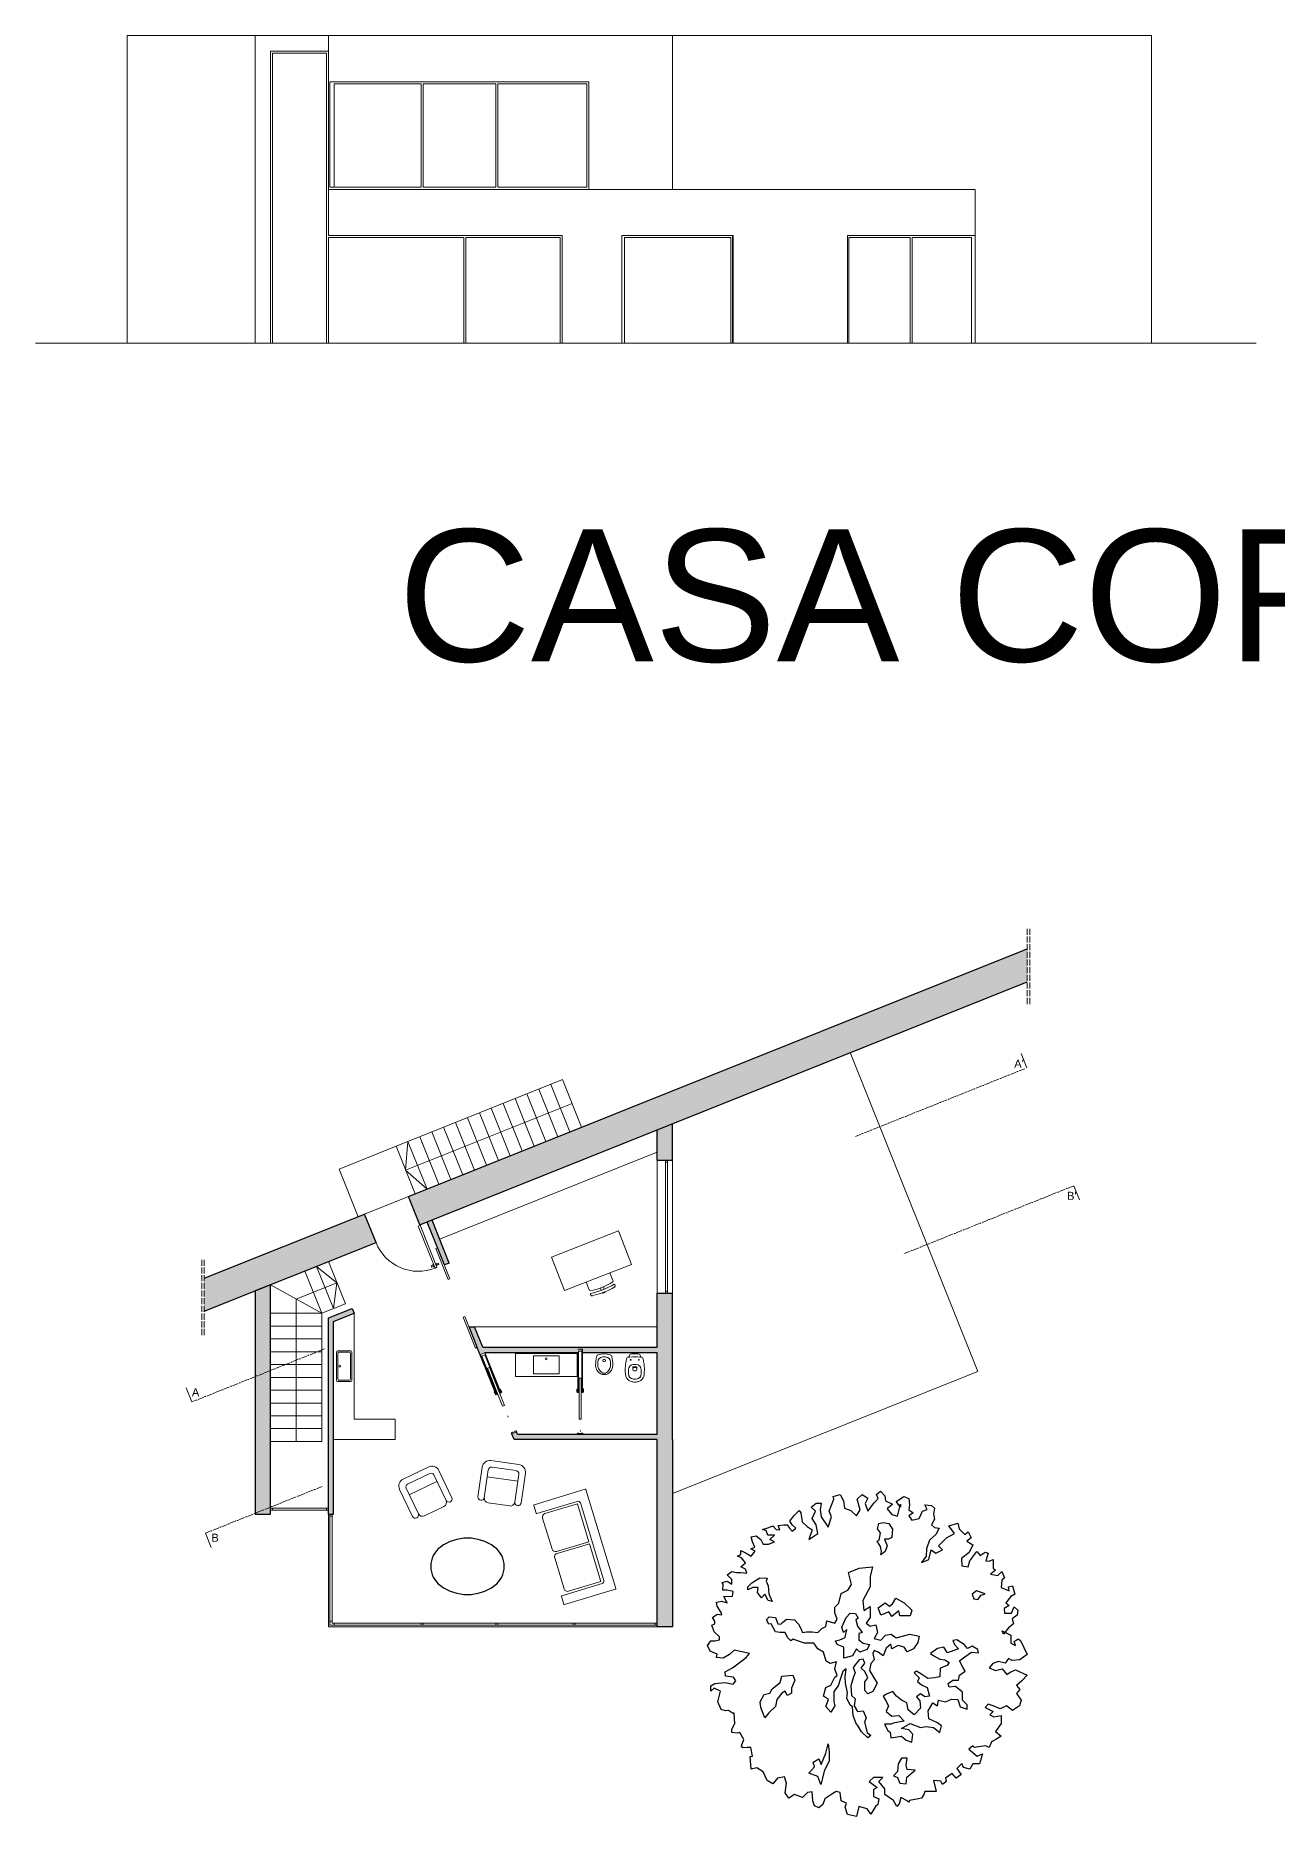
# Model space of a CAD drawing. Header units: millimetres. Extents: x -4829 to 17751, y -2575 to 15731.
# Drawn here: x 6141 to 8565, y 9134 to 12609 of the extents above; entities that cross this region are included whole.
import ezdxf

# ---------------------------------------------------------------- set-up
doc = ezdxf.new("R2010")
doc.units = ezdxf.units.MM
doc.linetypes.add('ACAD_ISO02W100', pattern=[15, 12, -3])
doc.linetypes.add('ACAD_ISO10W100', pattern=[18, 12, -3, 0, -3])
doc.layers.get('0').update_dxf_attribs({"lineweight": 20})
for name, color, linetype, lineweight in [('Albero_foglie', 7, 'Continuous', 25), ('Arredo', 7, 'Continuous', 9), ('muri sezionati', 7, 'Continuous', 30), ('tratteggio', 7, 'Continuous', 15)]:
    doc.layers.add(name, color=color, linetype=linetype, lineweight=lineweight)
doc.layers.add('campitura', color=254, linetype='Continuous')
doc.layers.add('MURO', color=44, linetype='Continuous')
doc.styles.get("Standard").update_dxf_attribs({"font": 'arial.ttf'})

msp = doc.modelspace()

# ---------------------------------------------------------------- hatches: boundary and pattern name
at = {"layer": 'campitura'}
h = msp.add_hatch(color=256, dxfattribs=at)
h.dxf.hatch_style = 1
h.paths.add_polyline_path([(6914.8, 10297.9), (6905.5, 10294.2), (6938.9, 10210.5), (6948.2, 10214.2)])
h.paths.add_polyline_path([(7199.3, 10045.8), (7208.2, 10045.9), (7208.3, 9964.6), (7208.7, 9964.6), (7208.7, 10039.8), (7354.2, 10039.8), (7354.2, 10027.7), (7354.2, 9879.7), (7209.3, 9879.7), (7209.3, 9879.7), (7209.1, 9879.7), (7198.8, 9879.7), (7198.8, 9879.7), (7081.8, 9879.7), (7079.8, 9884.7), (7070.5, 9881), (7075.1, 9869.7), (7354.2, 9869.7), (7354.2, 9514.4), (7354.2, 9504.4), (7384.2, 9504.4), (7384.2, 9869.7), (7384.2, 10155.4), (7354.2, 10155.4), (7354.2, 10049.8), (7003.1, 10049.8), (7039.1, 9959.9), (7039.7, 9960.2), (7009.6, 10035.6), (7018.3, 10039.1), (7018.1, 10039.8), (7199.3, 10039.8)])
h.paths.add_polyline_path([(7384.2, 10485.7), (7354.2, 10473.7), (7354.2, 10415.2), (7384.2, 10415.2)])
h.paths.add_polyline_path([(6722.7, 10100.3), (6762.7, 10116.3), (6759, 10125.6), (6712.7, 10107), (6712.7, 9724.4), (6722.7, 9724.4)])
h = msp.add_hatch(color=256, dxfattribs=at)
h.dxf.hatch_style = 1
h.paths.add_polyline_path([(6599.3, 10171.7), (6569.3, 10159.7), (6569.3, 9724.4), (6599.3, 9724.4)])
h = msp.add_hatch(color=256, dxfattribs=at)
h.dxf.hatch_style = 1
h.paths.add_polyline_path([(6997.9, 10089.8), (6987.1, 10089.8), (7003.1, 10049.8), (7039.1, 9959.9), (7039.7, 9960.2), (7009.6, 10035.6), (7018.3, 10039.1), (7018.1, 10039.8), (7199.3, 10039.8), (7199.5, 9964.6), (7198.7, 9964.6), (7198.7, 9963.8), (7200.5, 9963.8), (7200.3, 10042.4), (7207.1, 10042.5), (7207.3, 9963.8), (7209.1, 9963.9), (7209.1, 9964.6), (7208.7, 9964.6), (7208.7, 10039.8), (7354.2, 10039.8), (7354.2, 10027.7), (7354.2, 9879.7), (7209.1, 9879.7), (7204.1, 9879.7), (7198.8, 9879.7), (7198.8, 9879.7), (7081.8, 9879.7), (7079.8, 9884.7), (7070.5, 9881), (7075.1, 9869.7), (7354.2, 9869.7), (7354.2, 9514.4), (7354.2, 9504.4), (7384.2, 9504.4), (7384.2, 9869.7), (7384.2, 10155.4), (7354.2, 10155.4), (7354.2, 10049.8), (7013.9, 10049.8)])
at = {"layer": 'MURO'}
h = msp.add_hatch(color=256, dxfattribs=at)
h.dxf.hatch_style = 1
h.paths.add_polyline_path([(8076.7, 10762.7), (8076.7, 10827.3), (6868.9, 10344.2), (6891.2, 10288.5)])
h.paths.add_polyline_path([(6470.1, 10184.7), (6470.1, 10120), (6805.5, 10254.2), (6783.2, 10309.9)])

# ---------------------------------------------------------------- linework, layer by layer
for p, q in [((6319.3, 12009.4), (6319.3, 12609.4)), ((6319.3, 12609.4), (6569.3, 12609.4)), ((6569.3, 12609.4), (7384.2, 12609.4)), ((6569.3, 12009.4), (6569.3, 12609.4)), ((6569.3, 12609.4), (6599.3, 12609.4)), ((6712.7, 12609.4), (6712.7, 12219.4)), ((7384.2, 12609.4), (7384.2, 12309.4)), ((7384.2, 12609.4), (8319.3, 12609.4)), ((8319.3, 12609.4), (8319.3, 12009.4)), ((6599.3, 12579.4), (6599.3, 12009.4)), ((6599.3, 12579.4), (6712.7, 12579.4)), ((6603.3, 12575.4), (6603.3, 12009.4)), ((6603.3, 12575.4), (6708.7, 12575.4)), ((6708.7, 12575.4), (6708.7, 12009.4)), ((6715.4, 12519.4), (7221, 12519.4)), ((6715.4, 12519.4), (6715.4, 12313.4)), ((6723.5, 12515.4), (6893.4, 12515.4)), ((6723.5, 12515.4), (6723.5, 12313.4)), ((6893.4, 12515.4), (6893.4, 12313.4)), ((6897.4, 12515.4), (7039, 12515.4)), ((6897.4, 12515.4), (6897.4, 12313.4)), ((7039, 12515.4), (7039, 12313.4)), ((7043, 12515.4), (7043, 12313.4)), ((7043, 12515.4), (7217, 12515.4)), ((7217, 12515.4), (7217, 12313.4)), ((7221, 12519.4), (7221, 12309.4)), ((6712.7, 12309.4), (7975.2, 12309.4)), ((6715.4, 12313.4), (6893.4, 12313.4)), ((6897.4, 12313.4), (7039, 12313.4)), ((7043, 12313.4), (7217, 12313.4)), ((7975.2, 12009.4), (7975.2, 12309.4)), ((6712.7, 12219.4), (7168.8, 12219.4)), ((6712.7, 12215.4), (6712.7, 12009.4)), ((6712.7, 12215.4), (6976.8, 12215.4)), ((6976.8, 12215.4), (6976.8, 12009.4)), ((6980.8, 12215.4), (6980.8, 12009.4)), ((6980.8, 12215.4), (7164.8, 12215.4)), ((7164.8, 12215.4), (7164.8, 12009.4)), ((7168.8, 12219.4), (7168.8, 12009.4)), ((7285.2, 12219.4), (7285.2, 12009.4)), ((7285.2, 12219.4), (7501.4, 12219.4)), ((7501.4, 12219.4), (7501.4, 12009.4)), ((7501.4, 12219.4), (7502.7, 12219.4)), ((7502.7, 12219.4), (7502.7, 12009.4)), ((7725.6, 12219.4), (7975.2, 12219.4)), ((7725.6, 12219.4), (7725.6, 12009.4)), ((7728.2, 12215.4), (7848, 12215.4)), ((7728.2, 12215.4), (7728.2, 12009.4)), ((7848, 12215.4), (7848, 12009.4)), ((7851.7, 12215.4), (7851.7, 12009.4)), ((7851.7, 12215.4), (7967.7, 12215.4)), ((7967.7, 12215.4), (7967.7, 12009.4)), ((6140.9, 12009.4), (8523.7, 12009.4)), ((8064.5, 10622.9), (8075.6, 10595)), ((6844.6, 10442.2), (7169.6, 10572.2)), ((7206.7, 10479.3), (7169.6, 10572.2)), ((7113.9, 10442.2), (7076.7, 10535)), ((7137.1, 10451.4), (7099.9, 10544.3)), ((7160.3, 10460.7), (7123.1, 10553.6)), ((7183.5, 10470), (7146.4, 10562.9)), ((7188.1, 10525.7), (6863.2, 10395.7)), ((7021, 10405), (6983.9, 10497.9)), ((7044.2, 10414.3), (7007.1, 10507.2)), ((7067.4, 10423.6), (7030.3, 10516.4)), ((7090.6, 10432.9), (7053.5, 10525.7)), ((6928.2, 10367.9), (6891, 10460.7)), ((6951.4, 10377.2), (6914.2, 10470)), ((6974.6, 10386.5), (6937.4, 10479.3)), ((6997.8, 10395.7), (6960.7, 10488.6)), ((6733.2, 10397.6), (6844.6, 10442.2)), ((6881.7, 10349.3), (6844.6, 10442.2)), ((6863.2, 10395.7), (6867.8, 10451.4)), ((6905, 10358.6), (6867.8, 10451.4)), ((6770.3, 10304.7), (6733.2, 10397.6)), ((6863.2, 10395.7), (6905, 10358.6)), ((7354.2, 10155.4), (7354.2, 10415.2)), ((7370.2, 10415.2), (7370.2, 10155.4)), ((7370.2, 10411.2), (7374.2, 10411.2)), ((7374.2, 10415.2), (7374.2, 10155.4)), ((7384.2, 10415.2), (7384.2, 10155.4)), ((8167.5, 10365.1), (8178.7, 10337.3)), ((6783.2, 10309.9), (6868.9, 10344.2)), ((6891.4, 10287.9), (6887.8, 10286.5)), ((6920.6, 10204.5), (6887.8, 10286.5)), ((6924.2, 10205.9), (6891.4, 10287.9)), ((6745.7, 10134.7), (6712.7, 10217.1)), ((6699.3, 10116.1), (6666.3, 10198.5)), ((6722.5, 10125.4), (6689.5, 10207.8)), ((6729.2, 10175.9), (6689.5, 10207.8)), ((6913.5, 10207.4), (6913.1, 10208.5)), ((6913.2, 10208.7), (6915.9, 10210.4)), ((6913.5, 10207.4), (6914, 10206.3)), ((6914.2, 10206.2), (6917.4, 10206.9)), ((6916.2, 10210.3), (6917.5, 10207.1)), ((6916.9, 10209.9), (6916.5, 10209.7)), ((6917.1, 10211.7), (6917.5, 10211.9)), ((6919.1, 10206.8), (6917.1, 10211.7)), ((6917.6, 10207.9), (6917.2, 10207.8)), ((6917.5, 10211.9), (6919.5, 10206.9)), ((6919.5, 10206.9), (6919.1, 10206.8)), ((6919.1, 10206.8), (6919.3, 10206.8)), ((6924.2, 10205.9), (6920.6, 10204.5)), ((6921.7, 10213.6), (6921.3, 10213.4)), ((6921.3, 10213.4), (6923.3, 10208.4)), ((6923.7, 10208.6), (6921.7, 10213.6)), ((6923.1, 10212.4), (6923.5, 10212.5)), ((6923.3, 10213.2), (6924.6, 10210)), ((6923.3, 10208.4), (6923.7, 10208.6)), ((6926.6, 10214.1), (6923.4, 10213.4)), ((6923.7, 10208.6), (6923.5, 10208.5)), ((6923.9, 10210.4), (6924.3, 10210.6)), ((6927.6, 10211.6), (6924.8, 10209.9)), ((6927.2, 10212.9), (6926.8, 10214)), ((6927.2, 10212.9), (6927.7, 10211.8)), ((6599.3, 10171.7), (6699.3, 10116.1)), ((6649.3, 10143.9), (6729.2, 10175.9)), ((6729.2, 10175.9), (6722.5, 10125.4)), ((7370.2, 10159.4), (7374.2, 10159.4)), ((6699.3, 10116.1), (6599.3, 10116.1)), ((6649.3, 9866.1), (6649.3, 10143.9)), ((6699.3, 10116.1), (6745.7, 10134.7)), ((6699.3, 10116.1), (6699.3, 9866.1)), ((6699.3, 10091.1), (6599.3, 10091.1)), ((6699.3, 10066.1), (6599.3, 10066.1)), ((6699.3, 10041.1), (6599.3, 10041.1)), ((6699.3, 10016.1), (6599.3, 10016.1)), ((7048.6, 9963.7), (7018.1, 10039.8)), ((7199.1, 9964.6), (7199.1, 10039.8)), ((6699.3, 9991.1), (6599.3, 9991.1)), ((6434.7, 9970.9), (6445.8, 9943.1)), ((6699.3, 9966.1), (6599.3, 9966.1)), ((6699.3, 9941.1), (6599.3, 9941.1)), ((6699.3, 9916.1), (6599.3, 9916.1)), ((6699.3, 9891.1), (6599.3, 9891.1)), ((7209.1, 9879.7), (7209.3, 9879.7)), ((7209.1, 9879.7), (7209.3, 9879.7)), ((6699.3, 9866.1), (6599.3, 9866.1)), ((6599.3, 9735.9), (6712.7, 9735.9)), ((6599.3, 9731.9), (6712.7, 9731.9)), ((6603.3, 9731.9), (6603.3, 9735.9)), ((6708.7, 9735.9), (6708.7, 9731.9)), ((6712.7, 9724.4), (6712.7, 9504.4)), ((6715.4, 9724.4), (6715.4, 9507.4)), ((6715.4, 9720.4), (6719.8, 9720.4)), ((6719.8, 9724.4), (6719.5, 9511.4)), ((6472.7, 9687.2), (6483.9, 9659.3)), ((6712.7, 9504.4), (7354.2, 9504.4)), ((6719.5, 9515.4), (6715.4, 9515.4)), ((6715.4, 9507.4), (7354.2, 9507.4)), ((6719.5, 9511.4), (7354.2, 9511.4)), ((6723.5, 9511.4), (6723.5, 9507.4)), ((6893.4, 9507.4), (6893.4, 9511.4)), ((6897.4, 9507.4), (6897.4, 9511.4)), ((7039, 9507.4), (7039, 9511.4)), ((7043, 9507.4), (7043, 9511.4)), ((7190.2, 9511.4), (7190.2, 9507.4)), ((7194.2, 9511.4), (7194.2, 9507.4)), ((7350.2, 9511.4), (7350.2, 9507.4))]:
    msp.add_line(p, q)
at = {"linetype": 'ACAD_ISO10W100'}
for p, q in [((7741.3, 10461.3), (8075.6, 10595)), ((8167.5, 10365.1), (7833.3, 10231.4)), ((6704.5, 10046.5), (6445.8, 9943.1)), ((6700.1, 9778.1), (6472.7, 9687.2))]:
    msp.add_line(p, q, dxfattribs=at)
for points in [[(7290.3, 12009.4), (7290.3, 12215.4), (7497.7, 12215.4), (7497.7, 12009.4)], [(7731, 10624.8), (7979.9, 10002.7), (7384.2, 9764.4)], [(7048.9, 9963), (7048.6, 9963.7), (7048, 9963.5), (7017.8, 10038.9), (7009.6, 10035.6), (7039.7, 9960.2), (7039.1, 9959.9), (7039.4, 9959.2), (7041, 9959.8), (7011.8, 10032.8), (7018.1, 10035.3), (7047.3, 9962.3), (7048.9, 9963)], [(7199.1, 9964.6), (7198.7, 9964.6), (7198.7, 9963.8), (7200.5, 9963.8), (7200.3, 10042.4), (7207.1, 10042.5), (7207.3, 9963.8), (7209.1, 9963.9)], [(7199.3, 10039.8), (7199.5, 9964.6), (7199.1, 9964.6)]]:
    msp.add_lwpolyline(points)
for points in [[(7037.6, 9962.7), (7037.8, 9962.8), (7037.5, 9963.4), (7036.3, 9962.9), (7038.6, 9957.3), (7039.8, 9957.7), (7038.9, 9960), (7038.7, 9960)], [(7041, 9959.8), (7039.3, 9959.1), (7040.2, 9956.9), (7041.9, 9957.5)], [(7047.3, 9962.4), (7049, 9963), (7049.9, 9960.8), (7048.2, 9960.1)], [(7047.7, 9966.8), (7047.6, 9966.7), (7047.4, 9967.3), (7048.5, 9967.8), (7050.8, 9962.2), (7049.6, 9961.7), (7048.7, 9964), (7048.8, 9964)], [(7198.4, 9967.8), (7198.6, 9967.8), (7198.6, 9968.4), (7197.3, 9968.4), (7197.3, 9962.4), (7198.6, 9962.4), (7198.6, 9964.8), (7198.4, 9964.8)], [(7200.5, 9963.8), (7198.6, 9963.8), (7198.6, 9961.4), (7200.5, 9961.4)], [(7207.3, 9963.8), (7209.2, 9963.9), (7209.2, 9961.4), (7207.3, 9961.4)], [(7209.3, 9967.8), (7209.2, 9967.8), (7209.2, 9968.5), (7210.5, 9968.5), (7210.5, 9962.4), (7209.2, 9962.4), (7209.2, 9964.8), (7209.3, 9964.8)], [(7072.4, 9883.6), (7072.4, 9883.6), (7072.2, 9883.5), (7071.9, 9884.2), (7069.4, 9883.2), (7070.3, 9880.9), (7080.1, 9884.8), (7079.1, 9887.1), (7076.6, 9886.1), (7076.9, 9885.4), (7076.6, 9885.3), (7076.6, 9885.3)], [(7201.8, 9881.4), (7201.8, 9881.4), (7201.5, 9881.4), (7201.5, 9882.1), (7198.8, 9882.1), (7198.8, 9879.7), (7209.3, 9879.7), (7209.3, 9882.1), (7206.6, 9882.1), (7206.6, 9881.4), (7206.3, 9881.4), (7206.3, 9881.4)]]:
    msp.add_lwpolyline(points, close=True)
msp.add_circle((6891.9, 10288.1), 0.555)
for centre, radius, start, end in [((6887.6, 10286.4), 88.3, 201.4001, 291.8988), ((6913.3, 10208.6), 0.178, 121.5272, 201.8014), ((6913.3, 10208.6), 0.178, 121.5272, 201.8014), ((6914.1, 10206.4), 0.178, 201.8014, 282.0756), ((6914.1, 10206.4), 0.178, 201.8014, 282.0756), ((6916, 10210.3), 0.178, 21.8014, 121.5272), ((6916, 10210.3), 0.178, 21.8014, 121.5272), ((6916.5, 10210.7), 0.893, 291.8014, 21.8014), ((6917.3, 10207.1), 0.178, 282.0756, 21.8014), ((6918, 10207.1), 0.893, 21.8014, 111.8014), ((6922.8, 10213.2), 0.893, 201.8014, 291.8014), ((6923.5, 10213.2), 0.178, 102.0756, 201.8014), ((6923.5, 10213.2), 0.178, 102.0756, 201.8014), ((6924.2, 10209.6), 0.893, 111.8014, 201.8014), ((6924.7, 10210), 0.178, 201.8014, 301.5272), ((6926.6, 10213.9), 0.178, 21.8014, 102.0756), ((6926.6, 10213.9), 0.178, 21.8014, 102.0756), ((6927.5, 10211.7), 0.178, 301.5272, 21.8014), ((6927.5, 10211.7), 0.178, 301.5272, 21.8014)]:
    msp.add_arc(centre, radius, start, end)
at = {"color": 1, "true_color": 0xff0505}
for points in [[(7064.4, 9915.3), (7061.6, 9914.2), (7064, 9912.3), (7061.6, 9914.2)], [(7062.7, 9916.8), (7063.4, 9914.9), (7061.8, 9916.5), (7062.6, 9914.6)], [(7205.8, 9887.1), (7202.9, 9887.1), (7204.4, 9884.5), (7202.9, 9887.1)], [(7204.8, 9889.1), (7204.8, 9887.1), (7203.9, 9889.1), (7203.9, 9887.1)]]:
    msp.add_solid(points, dxfattribs=at)
at = {"layer": 'Albero_foglie', "linetype": 'ByBlock'}
for points in [[(7765.7, 9730.2), (7777.9, 9746.6), (7785.6, 9754.6), (7782.4, 9762.4), (7790.1, 9769.1), (7798.8, 9760.1), (7800.1, 9750.1), (7813.3, 9743.4), (7803.3, 9734.4), (7812.4, 9723.4), (7823.3, 9720.2), (7829.1, 9743.4), (7829.1, 9737.9), (7821, 9748.8), (7835.5, 9758.8), (7845.5, 9754.6), (7846.8, 9742.4), (7845.5, 9732.4), (7853.6, 9726.6), (7845.5, 9721.2), (7851.3, 9712.2), (7865.5, 9715.7), (7872.2, 9730.2), (7881.3, 9733.4), (7876.7, 9742.4), (7889.9, 9741.1), (7895.7, 9735.6), (7893.5, 9724.4), (7895.7, 9714.4), (7889.9, 9703.5), (7895.7, 9698), (7904.4, 9696.7), (7898, 9684.5), (7885.8, 9673.5), (7880, 9656.8), (7879, 9642.3), (7870, 9630.1), (7884.5, 9635.6), (7889, 9654.5), (7898, 9647.8), (7911.2, 9654.5), (7903.5, 9662.3), (7918.9, 9677.7), (7934.4, 9686.7), (7923.4, 9701.2), (7941.1, 9706.7), (7943.4, 9695.7), (7954.7, 9684.5), (7961.1, 9689.9), (7966.9, 9677.7), (7958.9, 9671.3), (7970.1, 9664.5), (7963.4, 9649.1), (7947.9, 9637.8), (7948.9, 9623.3), (7961.1, 9621.1), (7964.6, 9633.3), (7977.9, 9651.3), (7984.6, 9643.3), (7994.6, 9650), (8000.1, 9647.8), (7995.6, 9633.3), (8002.3, 9632.3), (8010, 9635.6), (8010, 9627.8), (8010, 9618.8), (8014.6, 9614.6), (8004.6, 9606.9), (8019.1, 9604.7), (8026.8, 9612.4), (8032.3, 9600.1), (8026.8, 9595.6), (8025.5, 9581.2), (8041.3, 9574.4), (8040, 9582.4), (8048, 9584.4), (8052.2, 9568), (8044.5, 9563.5), (8034.5, 9551.2), (8041.3, 9545.8), (8031.3, 9540), (8032.3, 9531.3), (8045.8, 9531.3), (8051.3, 9543.5), (8058, 9536.7), (8056.7, 9526.8), (8046.8, 9520), (8050, 9510), (8040, 9502.3), (8030, 9490.1), (8027.8, 9496.8), (8044.5, 9487.8), (8044.5, 9472.4), (8053.5, 9467.9), (8051.3, 9475.6), (8059, 9481.1), (8063.5, 9477.8), (8076.7, 9450.2), (8062.2, 9440.2), (8046.8, 9438.9), (8040, 9442.4), (8033.6, 9433.4), (8020, 9436.6), (8009.1, 9432.5), (8002.3, 9424.4), (8014.6, 9418.9), (8027.8, 9422.2), (8036.8, 9411.2), (8043.5, 9415.7), (8053.5, 9420.2), (8076.7, 9409.9), (8065.8, 9399), (8055.8, 9390), (8062.2, 9382.3), (8055.8, 9374.5), (8064.5, 9361.3), (8061.2, 9350.1), (8048, 9341.1), (8035.8, 9350.1), (8023.6, 9344.6), (8010, 9350.1), (8000.1, 9353.3), (7994.6, 9346.9), (8010, 9339.1), (8003.3, 9332.4), (8011.3, 9328.8), (8025.5, 9331.1), (8025.5, 9315.6), (8014.6, 9300.2), (8025.5, 9291.2), (8015.5, 9284.4), (8006.8, 9280.2), (8002.3, 9269), (7995.6, 9272.2), (7981.1, 9270.2), (7973.3, 9269), (7970.1, 9272.2), (7962.4, 9265.7), (7979.1, 9252.2), (7989.1, 9256.7), (7983.3, 9236.8), (7970.1, 9236.8), (7964.6, 9226.8), (7952.4, 9230), (7948.9, 9237.7), (7938.9, 9227.8), (7946.6, 9216.8), (7946.6, 9215.5), (7937.9, 9209.1), (7930.2, 9217.8), (7916.7, 9209.1), (7918, 9202.3), (7911.2, 9196.9), (7908, 9203.3), (7893.5, 9204.6), (7899, 9183.3), (7888, 9183.3), (7876.7, 9183.3), (7874.5, 9176.9), (7870, 9170.2), (7864.5, 9168.9), (7846.8, 9165.6), (7844.5, 9162.4), (7842.3, 9164.7), (7830.1, 9171.1), (7826.8, 9158.9), (7822.3, 9153.4), (7815.6, 9165.6), (7798.8, 9176.9), (7798.8, 9187.9), (7786.6, 9202.3), (7794.6, 9210.1), (7776.6, 9210.1), (7767.9, 9202.3), (7783.4, 9191.1), (7776.6, 9186.9), (7776.6, 9173.4), (7786.6, 9168.9), (7784.7, 9157.9), (7780.2, 9153.4), (7771.1, 9138.9), (7764.4, 9148.9), (7748, 9153.4), (7743.4, 9134.4), (7725.7, 9138), (7721.2, 9152.5), (7723.5, 9160.2), (7713.5, 9164.7), (7711.2, 9181.1), (7703.5, 9183.3), (7696.8, 9178.8), (7681.3, 9168.9), (7677.8, 9157.9), (7670, 9151.2), (7661, 9154.7), (7657.8, 9164.7), (7656.8, 9182.4), (7647.8, 9181.1), (7637.8, 9171.1), (7622.4, 9176.9), (7611.1, 9170.2), (7604.3, 9180.1), (7606.6, 9199.1), (7602.4, 9211.4), (7588.9, 9209.1), (7580.2, 9197.8), (7568.9, 9204.6), (7561.2, 9221.3), (7549, 9229.1), (7537.7, 9226.8), (7535.4, 9251.3), (7540, 9252.2), (7536.7, 9269), (7530, 9269), (7521.3, 9268), (7519, 9271.2), (7519, 9272.2), (7523.2, 9284.4), (7515.5, 9297.9), (7511.3, 9296.6), (7500, 9297.9), (7500, 9304.7), (7505.5, 9315.6), (7504.5, 9335.6), (7501, 9335.6), (7493.3, 9341.1), (7487.8, 9340.1), (7478.8, 9343.3), (7472.3, 9357.8), (7477.8, 9379), (7465.6, 9384.5), (7458.8, 9379), (7458.8, 9389), (7466.5, 9393.5), (7486.8, 9395.8), (7502.3, 9392.2), (7507.8, 9399), (7503.2, 9405.8), (7487.8, 9408), (7486.8, 9416.7), (7501, 9424.4), (7527.7, 9444.7), (7534.5, 9452.4), (7504.5, 9458.9), (7495.5, 9450.2), (7483.3, 9443.4), (7470.1, 9444.7), (7471, 9451.1)], [(7471, 9451.1), (7457.8, 9456.6), (7452.4, 9467.9), (7458.8, 9476.9), (7466.5, 9476.9), (7475.6, 9479.1), (7475.6, 9484.6), (7465.6, 9494.6), (7461.1, 9507.8), (7466.5, 9510), (7466.5, 9515.5), (7462.4, 9522.3), (7471, 9529), (7480.1, 9527.7), (7478.8, 9532.2), (7471, 9544.5), (7470.1, 9552.2), (7480.1, 9554.4), (7491, 9551.2), (7484.6, 9563.5), (7501, 9564.4), (7502.3, 9573.4), (7491, 9575.7), (7482.3, 9575.7), (7483.3, 9587.9), (7481, 9591.1), (7491, 9593.4), (7500, 9587.9), (7500, 9596.6), (7491, 9605.6), (7500, 9612.4), (7509, 9610.1), (7517.7, 9610.1), (7529, 9608.8), (7526.7, 9616.9), (7517.7, 9621.1), (7526.7, 9629.1), (7519, 9639.1), (7511.3, 9642.3), (7517.7, 9645.5), (7517.7, 9653.3), (7527.7, 9647.8), (7537.7, 9642.3), (7545.7, 9652.3), (7536.7, 9656.8), (7544.5, 9660), (7540, 9670), (7537.7, 9680), (7547.7, 9682.2), (7556.7, 9674.5), (7561.2, 9665.5), (7571.2, 9665.5), (7583.4, 9670), (7574.4, 9674.5), (7583.4, 9683.5), (7569.9, 9683.5), (7566.7, 9692.2), (7559.9, 9694.5), (7572.1, 9698), (7580.2, 9701.2), (7586.6, 9694.5), (7593.4, 9693.5), (7590.2, 9702.2), (7601.1, 9703.5), (7607.9, 9703.5), (7612.4, 9696.7), (7617.9, 9691.2), (7624.6, 9696.7), (7617.9, 9703.5), (7613.4, 9710.2), (7621.1, 9721.2), (7631.1, 9731.1), (7634.6, 9726.6), (7636.9, 9708.9), (7646.9, 9699.9), (7656.8, 9693.5), (7650.1, 9674.5), (7667.8, 9686.7), (7664.6, 9703.5), (7656.8, 9715.7), (7663.3, 9730.2), (7654.6, 9737.9), (7664.6, 9745.6), (7674.5, 9745.6), (7672.3, 9732.4), (7674.5, 9718.9), (7687.7, 9699), (7694.5, 9718.9), (7690, 9730.2), (7699, 9753.4), (7697.7, 9758.8), (7711.2, 9762.4), (7717.7, 9750.1), (7719.9, 9735.6), (7732.2, 9731.1), (7743.4, 9721.2), (7750.2, 9732.4), (7744.4, 9753.4), (7754.4, 9762.4), (7765.7, 9755.6), (7760.2, 9744.7), (7765.7, 9730.2)]]:
    msp.add_lwpolyline(points, dxfattribs=at)
for points in [[(7791, 9644.7), (7792.2, 9651.3), (7790.1, 9661.3), (7783.3, 9671.3), (7787.8, 9673.6), (7790.1, 9688), (7784.4, 9695.7), (7786.7, 9705.7), (7795.6, 9708), (7806.7, 9705.7), (7813.4, 9694.6), (7812.2, 9680.2), (7811.1, 9677.9), (7805.6, 9675.7), (7797.9, 9675.7), (7803.3, 9662.4), (7799, 9651.3)], [(7557.8, 9561.2), (7549.8, 9571.3), (7551, 9581.3), (7540.9, 9581.3), (7531.1, 9576.8), (7531.1, 9582.4), (7538.8, 9590.2), (7554.4, 9600.2), (7568.7, 9599.1), (7566.7, 9593.4), (7571, 9584.5), (7572.1, 9569), (7578.8, 9553.5), (7571, 9555.8), (7564.4, 9567.9)], [(7765.3, 9288), (7753.2, 9299.1), (7746.6, 9310.3), (7742, 9316.9), (7736.6, 9331.3), (7735.4, 9348.1), (7730.9, 9351.3), (7724.3, 9364.8), (7725.4, 9375.7), (7722, 9394.6), (7720.9, 9405.8), (7723.1, 9422.4), (7716.5, 9417), (7712, 9403.5), (7707.6, 9389.1), (7698.7, 9378), (7698.7, 9357.9), (7701, 9350.2), (7693.2, 9338.1), (7683.2, 9349.1), (7688.7, 9362.5), (7678.7, 9369.1), (7683.2, 9385.7), (7693.2, 9390.3), (7701, 9405.8), (7705.3, 9409.2), (7701, 9422.4), (7704.2, 9435.9), (7692.1, 9432.5), (7684.3, 9437), (7678.7, 9454.8), (7667.5, 9461.4), (7659.7, 9472.6), (7642, 9472.6), (7631.9, 9475.8), (7619.8, 9480.3), (7615.3, 9476.9), (7608.7, 9483.5), (7604.3, 9493.5), (7594.3, 9493.5), (7585.4, 9494.7), (7576.5, 9510.2), (7572, 9509.2), (7567.6, 9518.1), (7573.1, 9523.6), (7585.4, 9522.5), (7589.7, 9510.2), (7595.4, 9509.2), (7598.6, 9512.5), (7606.4, 9519.1), (7622.1, 9518.1), (7629.9, 9509.2), (7634.2, 9502.4), (7637.6, 9493.5), (7645.4, 9494.7), (7656.5, 9494.7), (7667.5, 9493.5), (7675.4, 9501.3), (7683.2, 9504.7), (7685.3, 9515.9), (7701, 9511.3), (7705.3, 9519.1), (7701, 9531.4), (7701, 9542.5), (7708.7, 9550.3), (7713.1, 9569.2), (7726.5, 9575.8), (7733.2, 9587), (7727.7, 9610.2), (7748.7, 9619.1), (7774.4, 9621.4), (7769.9, 9602.5), (7769.9, 9582.4), (7755.5, 9555.8), (7757.6, 9535.9), (7769.9, 9543.7), (7769.9, 9522.5), (7762.1, 9511.3), (7769.9, 9505.8), (7781, 9508.1), (7784.2, 9493.5), (7777.6, 9481.4), (7791, 9478), (7799.9, 9488.1), (7810.9, 9490.3), (7820.9, 9482.6), (7833.2, 9485.8), (7847.6, 9490.3), (7865.4, 9485.8), (7863.3, 9473.5), (7854.4, 9461.4), (7842.1, 9455.7), (7836.6, 9464.6), (7824.3, 9468), (7812, 9461.4), (7810, 9470.3), (7801.1, 9462.5), (7795.4, 9448), (7785.4, 9454.8), (7777.6, 9458), (7775.3, 9452.5), (7777.6, 9440.2), (7771, 9432.5), (7768.7, 9419.2), (7774.4, 9409.2), (7783.3, 9394.6), (7775.3, 9378), (7765.3, 9373.6), (7759.8, 9380.3), (7759.8, 9396.9), (7765.3, 9404.7), (7759.8, 9417), (7752.1, 9423.6), (7759.8, 9433.6), (7756.4, 9441.3), (7748.7, 9440.2), (7743.2, 9433.6), (7736.6, 9424.7), (7740.9, 9414.7), (7737.7, 9406.9), (7732, 9389.1), (7733.2, 9370.2), (7740.9, 9363.6), (7738.6, 9350.2), (7745.4, 9339.2), (7756.4, 9340.2), (7762.1, 9326.9), (7758.7, 9318), (7764.4, 9298), (7771, 9292.5)], [(7791, 9526.8), (7785.6, 9541.2), (7799, 9551.2), (7807.9, 9544.6), (7813.4, 9549), (7820, 9560.1), (7836.6, 9551.2), (7851.2, 9536.9), (7847.8, 9525.7), (7827.8, 9525.7), (7825.7, 9535.7), (7812.2, 9524.6), (7806.7, 9533.4)], [(7977.8, 9574.7), (7968.9, 9567.9), (7972.3, 9559), (7980.1, 9557.8), (7986.7, 9565.8), (7994.6, 9569)], [(7718.8, 9464.6), (7705.5, 9470.1), (7702.1, 9476.9), (7711, 9479), (7721, 9483.5), (7724.4, 9499), (7717.8, 9493.5), (7714.4, 9503.6), (7723.3, 9522.3), (7731.1, 9531.2), (7741.1, 9530.2), (7746.6, 9521.3), (7742.2, 9517.9), (7745.4, 9505.6), (7754.3, 9493.5), (7747.7, 9491.3), (7747.7, 9479), (7756.6, 9472.4), (7768.9, 9470.1), (7764.4, 9460.1), (7750, 9454.6), (7743.4, 9461.2), (7735.6, 9448), (7718.8, 9443.4)], [(7797.9, 9314.6), (7804.5, 9302.3), (7808.8, 9298.9), (7810, 9288), (7831.2, 9291.2), (7840, 9283.4), (7851.2, 9279.1), (7853.3, 9294.6), (7845.5, 9303.5), (7831.2, 9305.7), (7847.8, 9315.8), (7867.9, 9307.8), (7879, 9310.1), (7893.4, 9307.8), (7905.7, 9298), (7908.9, 9311.2), (7901.2, 9316.7), (7884.5, 9324.7), (7883.4, 9340.2), (7892.3, 9355.7), (7901.2, 9350.2), (7903.4, 9361.2), (7916.7, 9357.9), (7929, 9363.4), (7941.3, 9362.3), (7945.6, 9347.9), (7959.1, 9343.4), (7959.1, 9352.3), (7950.2, 9361.2), (7950.2, 9376.9), (7936.7, 9387.8), (7924.4, 9386.9), (7922.3, 9393.5), (7931.2, 9400.1), (7942.2, 9400.1), (7944.5, 9410.1), (7955.6, 9417.9), (7951.1, 9425.6), (7944.5, 9437.9), (7954.5, 9445.7), (7967.9, 9454.6), (7981.2, 9453.5), (7980.1, 9460.1), (7968.9, 9466.9), (7960, 9462.3), (7953.4, 9470.1), (7939, 9479), (7931.2, 9477.8), (7934.5, 9470.1), (7942.2, 9461.2), (7933.3, 9458), (7921.2, 9453.5), (7913.5, 9464.6), (7901.2, 9462.3), (7887.9, 9452.3), (7894.5, 9448), (7905.7, 9441.2), (7915.5, 9440.2), (7924.4, 9434.5), (7920.1, 9429.1), (7906.6, 9423.4), (7905.7, 9406.7), (7895.7, 9404.7), (7882.2, 9403.5), (7871.1, 9411.3), (7860.1, 9417.9), (7855.6, 9414.5), (7865.6, 9404.7), (7862.2, 9397.8), (7870.1, 9391.2), (7881.1, 9385.7), (7885.6, 9369.1), (7876.8, 9368), (7867.9, 9373.5), (7860.1, 9368), (7866.7, 9360.2), (7867.9, 9345.7), (7855.6, 9332.4), (7844.4, 9342.4), (7841.2, 9355.7), (7831.2, 9361.2), (7821.1, 9369.1), (7814.5, 9378), (7803.3, 9373.5), (7795.6, 9369.1), (7799.9, 9361.2), (7805.6, 9350.2), (7801.1, 9339), (7812.2, 9330.1), (7825.7, 9331.3), (7836.6, 9320.1), (7817.7, 9316.7), (7810, 9314.6)], [(7556.6, 9346.8), (7555.5, 9357.9), (7563.3, 9372.3), (7574.4, 9374.6), (7578.8, 9383.5), (7594.3, 9395.8), (7597.7, 9407.9), (7618.9, 9410.1), (7623.2, 9400.1), (7616.6, 9384.6), (7616.6, 9374.6), (7607.7, 9370), (7604.3, 9378.9), (7597.7, 9374.6), (7587.7, 9362.3), (7585.4, 9349.1), (7572.1, 9336.8), (7564.4, 9326.7)], [(7649.9, 9218.9), (7661.1, 9231.2), (7658.8, 9240.1), (7670, 9246.7), (7674.3, 9235.6), (7683.2, 9257.9), (7687.7, 9275.7), (7690, 9260.2), (7690, 9242.4), (7681.1, 9224.6), (7673.4, 9196.8), (7667.7, 9212.3)], [(7823.4, 9222.3), (7815.6, 9213.5), (7823.4, 9210.1), (7827.8, 9199.1), (7840, 9197.9), (7841.2, 9211.2), (7857.8, 9224.6), (7842.3, 9225.8), (7840, 9234.6), (7842.3, 9247.9), (7831.2, 9247.9), (7824.5, 9236.7)]]:
    msp.add_lwpolyline(points, close=True, dxfattribs=at)
at = {"layer": 'Arredo'}
for p, q in [((7354.2, 10430.6), (6929.6, 10260.8)), ((7354.2, 10089.8), (6997.9, 10089.8)), ((7077.7, 10038), (7077.7, 9993)), ((7238.2, 10020.8), (7238.2, 10012.7)), ((7248.2, 10030.9), (7253.3, 10030.9)), ((7263.3, 10020.8), (7263.3, 10012.7)), ((7306.5, 10010.4), (7306.5, 10005.9)), ((7306.5, 10010.4), (7306.5, 10005.9)), ((7313.6, 10011.4), (7307.6, 10011.4)), ((7313.6, 10011.4), (7307.6, 10011.4)), ((7313.1, 10016.1), (7308.1, 10016.1)), ((7312.6, 10010.4), (7308.6, 10010.4)), ((7314.6, 10010.4), (7314.6, 10005.9)), ((7314.6, 10010.4), (7314.6, 10005.9)), ((7248.2, 9999.6), (7253.3, 9999.6)), ((7298, 10006), (7298, 9998)), ((7313.1, 9987.9), (7308.1, 9987.9)), ((7308.6, 10003.9), (7310.6, 10003.9)), ((7312.6, 10003.9), (7310.6, 10003.9)), ((7323.2, 10006), (7323.2, 9998)), ((6867, 9782.8), (6910.4, 9803.5)), ((6918.4, 9800.7), (6942.2, 9750.8)), ((7016.8, 9756.1), (7024.6, 9810.8)), ((7031.4, 9815.9), (7079, 9809.1)), ((7084, 9802.3), (7076.2, 9747.6)), ((6888, 9724.9), (6864.2, 9774.8)), ((6870.2, 9762.2), (6924.4, 9788)), ((7022.6, 9797), (7082.1, 9788.4)), ((6899.7, 9720.8), (6938, 9739.1)), ((7024.2, 9746.2), (7066.3, 9740.2)), ((7135.2, 9725.2), (7198.4, 9744.3)), ((7198.4, 9744.3), (7220.7, 9670.5)), ((7148.9, 9656), (7130.6, 9716.6)), ((7220.7, 9670.5), (7157.5, 9651.5)), ((7158.7, 9647.5), (7221.9, 9666.6)), ((7221.9, 9666.6), (7244.1, 9592.9)), ((7172.4, 9578.4), (7154.1, 9638.9)), ((7244.1, 9592.9), (7180.9, 9573.8))]:
    msp.add_line(p, q, dxfattribs=at)
for points in [[(7270.2, 10198.4), (7277.7, 10201.3), (7303.9, 10211.6), (7278.4, 10276.8), (7148, 10225.8), (7173.5, 10160.6)], [(6921.9, 10242.4), (6925.6, 10243.8), (6949.7, 10183.5), (6946, 10182)], [(6975.3, 10108.6), (6979, 10110.1), (7003.1, 10049.8), (6999.4, 10048.3)], [(7022.7, 10009), (7026.6, 10010.6), (7056.3, 9936.3), (7052.4, 9934.7)], [(7112.7, 9998), (7162.7, 9998), (7162.7, 10033), (7112.7, 10033)], [(7201.7, 9989.6), (7206, 9989.6), (7206.1, 9909.5), (7201.9, 9909.5)]]:
    msp.add_lwpolyline(points, close=True, dxfattribs=at)
for points in [[(7267.7, 10177.2, 0.198912), (7267.8, 10180.3), (7262, 10195.2)], [(7215.4, 10177), (7221.2, 10162.1, 0.198912), (7223.4, 10159.9)], [(6953.5, 9756.2), (6928.2, 9809.2, 0.414214), (6908.2, 9816.3), (6858.5, 9792.6, 0.414214), (6851.4, 9772.6), (6876.7, 9719.6)], [(7088.6, 9745.8), (7096.9, 9804, 0.414214), (7084.2, 9821), (7029.7, 9828.8, 0.414214), (7012.8, 9816.1), (7004.4, 9757.9)]]:
    msp.add_lwpolyline(points, format="xyb", dxfattribs=at)
for points in [[(7243.6, 10165.4), (7245.4, 10160.8)], [(7249.1, 10167.6), (7251, 10163)], [(7252.8, 10158.3), (7253.1, 10157.4)], [(6762.7, 10116.3), (6762.7, 9909.7), (6842.7, 9909.7), (6842.7, 9869.7), (6722.7, 9869.7)], [(7077.7, 10038), (7197.7, 10038), (7197.7, 9993), (7077.7, 9993)]]:
    msp.add_lwpolyline(points, dxfattribs=at)
for points in [[(6758.1, 10040), (6758.1, 9986, -0.414214), (6755.1, 9983), (6731.1, 9983, -0.414214), (6728.1, 9986), (6728.1, 10040, -0.414214), (6731.1, 10043), (6755.1, 10043, -0.414214)], [(6733.6, 10040.5), (6752.6, 10040.5, -0.414214), (6755.6, 10037.5), (6755.6, 9988.5, -0.414214), (6752.6, 9985.5), (6733.6, 9985.5, -0.414214), (6730.6, 9988.5), (6730.6, 10037.5, -0.414214)], [(7303.8, 10036.8), (7317.4, 10036.8, -0.414214), (7321.4, 10032.7), (7321.4, 10030.7), (7322.4, 10030.7, -0.370925), (7326.7, 10026.9, -0.029083), (7328.6, 10016.7, -0.042203), (7329.1, 10001.6, -0.025293), (7328.7, 9997.5, -0.129271), (7327.3, 9991.3, -0.11011), (7323.8, 9986.3, -0.08956), (7317.9, 9983, -0.081181), (7310.6, 9981.8, -0.081181), (7303.3, 9983, -0.08956), (7297.4, 9986.3, -0.11011), (7293.8, 9991.3, -0.129271), (7292.5, 9997.5, -0.025293), (7292, 10001.6, -0.042203), (7292.6, 10016.7, -0.029083), (7294.4, 10026.9, -0.370925), (7298.8, 10030.7), (7299.7, 10030.7), (7299.7, 10032.7, -0.414214)], [(7114.3, 9742.7), (7213.9, 9772.7, -0.414214), (7215.2, 9772.1), (7273.5, 9579, -0.414214), (7272.8, 9577.8), (7173.2, 9547.7, -0.414214), (7172, 9548.3), (7167.4, 9563.7, -0.414214), (7168, 9564.9), (7246.8, 9588.7, 0.414214), (7250, 9594.6), (7204.2, 9746, 0.414214), (7198.3, 9749.2), (7119.6, 9725.4, -0.414214), (7118.3, 9726.1), (7113.7, 9741.4, -0.414214)]]:
    msp.add_lwpolyline(points, format="xyb", close=True, dxfattribs=at)
for centre, radius in [((6734.8, 10013), 2), ((7137.7, 10027.1), 2), ((7250.8, 10024.1), 2.5), ((7302.5, 10025.2), 0.756), ((7318.6, 10025.2), 0.756)]:
    msp.add_circle(centre, radius, dxfattribs=at)
for centre, radius, start, end in [((7198.3, 10289.3), 131.8, 280.9428, 301.7715), ((7226.9, 10153.4), 3.01, 149.4605, 288.6115), ((7198.3, 10289.3), 136.8, 280.9428, 301.7715), ((7198.3, 10289.3), 141.8, 282.0157, 300.9838), ((7198.3, 10289.3), 142.8, 290.1535, 292.5608), ((7269.5, 10170.1), 3.01, 294.1028, 73.2538), ((7300.6, 10017), 66.5, 167.6595, 181.4279), ((7255, 10015.2), 20.9, 179.5284, 236.5186), ((7241.5, 10029.7), 6.06, 114.3518, 165.3134), ((7248.2, 10020.8), 10.1, 90, 180), ((7255.6, 10015.7), 17.7, 189.892, 245.4968), ((7250.8, 9990.2), 46.6, 75.3309, 104.6691), ((7253.3, 10020.8), 10.1, 0, 90), ((7245.9, 10015.7), 17.7, 294.5032, 350.108), ((7246.5, 10015.2), 20.9, 303.4814, 0.4716), ((7260.1, 10029.7), 6.06, 14.6866, 65.6482), ((7200.9, 10017), 66.5, 358.5721, 12.3405), ((7308.1, 10006), 10.1, 90, 180), ((7310.6, 9935.8), 95.4, 84.1181, 95.8819), ((7307.6, 10010.4), 1.01, 90, 180), ((7307.6, 10010.4), 1.01, 90, 180), ((7308.6, 10009.4), 1.01, 90, 180), ((7312.6, 10009.4), 1.01, 0, 90), ((7313.1, 10006), 10.1, 0, 90), ((7313.6, 10010.4), 1.01, 0, 90), ((7313.6, 10010.4), 1.01, 0, 90), ((7250.8, 10019.5), 22.9, 251.4357, 270.0003), ((7250.8, 10019.5), 22.9, 269.9997, 288.5643), ((7308.1, 9998), 10.1, 180, 270), ((7308.6, 10005.9), 2.02, 180, 270), ((7312.6, 10005.9), 2.02, 270, 0), ((7313.1, 9998), 10.1, 270, 0), ((6913, 9798.1), 6, 25.5056, 115.5056), ((7030.6, 9810), 6, 81.8259, 171.8259), ((7078.1, 9803.1), 6, 351.8259, 81.8259), ((6869.6, 9777.4), 6, 115.5056, 205.5056), ((6934.3, 9747), 8.75, 295.5056, 25.5056), ((6947.6, 9754), 6.28, 210.4373, 20.5739), ((7010.7, 9757.5), 6.28, 176.7576, 346.8942), ((7025.4, 9754.9), 8.75, 171.8259, 261.8259), ((7067.5, 9748.8), 8.75, 261.8259, 351.8259), ((7082.5, 9747.2), 6.28, 176.7576, 346.8942), ((6882.1, 9722.7), 6.28, 210.4373, 20.5739), ((6895.9, 9728.7), 8.75, 205.5056, 295.5056), ((7137.2, 9718.6), 6.88, 106.8078, 196.8078), ((7155.5, 9658), 6.88, 196.8078, 286.8078), ((7160.6, 9640.9), 6.88, 106.8078, 196.8078), ((7178.9, 9580.4), 6.88, 196.8078, 286.8078)]:
    msp.add_arc(centre, radius, start, end, dxfattribs=at)
at = {"layer": 'muri sezionati'}
for p, q in [((6868.9, 10344.2), (8076.7, 10827.3)), ((6891.2, 10288.5), (8076.7, 10762.7)), ((7354.2, 10415.2), (7354.2, 10473.7)), ((7384.2, 10415.2), (7384.2, 10485.7)), ((7354.2, 10415.2), (7384.2, 10415.2)), ((6891.2, 10288.5), (6868.9, 10344.2)), ((6470.1, 10184.7), (6783.2, 10309.9)), ((6805.5, 10254.2), (6783.2, 10309.9)), ((6938.9, 10210.5), (6905.5, 10294.2)), ((6948.2, 10214.2), (6914.8, 10297.9)), ((6470.1, 10120), (6805.5, 10254.2)), ((6948.2, 10214.2), (6938.9, 10210.5)), ((7354.2, 10155.4), (7384.2, 10155.4)), ((7354.2, 10049.8), (7354.2, 10155.4)), ((7384.2, 9869.7), (7384.2, 10155.4)), ((6712.7, 10107), (6759, 10125.6)), ((6722.7, 10100.3), (6762.7, 10116.3)), ((6759, 10125.6), (6762.7, 10116.3)), ((6712.7, 9724.4), (6712.7, 10107)), ((6722.7, 9724.4), (6722.7, 10100.3)), ((7003.1, 10049.8), (6987.1, 10089.8)), ((6987.1, 10089.8), (6997.9, 10089.8)), ((7013.9, 10049.8), (6997.9, 10089.8)), ((7039.1, 9959.9), (7003.1, 10049.7)), ((7013.9, 10049.8), (7354.2, 10049.8)), ((7018.1, 10039.8), (7199.1, 10039.8)), ((7208.7, 10039.8), (7354.2, 10039.8)), ((7208.7, 9964.6), (7208.7, 10039.8)), ((7354.2, 10027.7), (7354.2, 10039.8)), ((7354.2, 9879.7), (7354.2, 10027.7)), ((7075.1, 9869.7), (7070.5, 9881)), ((7354.2, 9869.7), (7075.1, 9869.7)), ((7081.8, 9879.7), (7079.8, 9884.7)), ((7209.1, 9879.7), (7081.8, 9879.7)), ((7354.2, 9879.7), (7209.1, 9879.7)), ((7354.2, 9504.4), (7354.2, 9869.7)), ((7384.2, 9869.7), (7384.2, 9504.4)), ((6712.7, 9724.4), (6722.7, 9724.4)), ((7384.2, 9504.4), (7354.2, 9504.4))]:
    msp.add_line(p, q, dxfattribs=at)
msp.add_lwpolyline([(6569.3, 10159.7), (6569.3, 9724.4), (6599.3, 9724.4), (6599.3, 10171.7)], close=True, dxfattribs=at)
msp.add_lwpolyline([(7209.1, 9963.9), (7209.1, 9964.6), (7208.3, 9964.6), (7208.2, 10045.9), (7199.3, 10045.8)], dxfattribs=at)
msp.add_lwpolyline([(6931.2, 9660.1, 0.505308), (6931.2, 9584.8, 0.328632), (7036.7, 9584.8, 0.505308), (7036.7, 9660.1, 0.328632)], format="xyb", close=True, dxfattribs=at)
at = {"layer": 'tratteggio', "linetype": 'ACAD_ISO02W100'}
for p, q in [((8076.7, 10719.7), (8076.7, 10869.2)), ((8081.7, 10719.7), (8081.7, 10869.2)), ((6465.1, 10073.7), (6465.1, 10221.8)), ((6470.1, 10073.7), (6470.1, 10221.8))]:
    msp.add_line(p, q, dxfattribs=at)

# ---------------------------------------------------------------- texts
at = {"attachment_point": 1}
for s, width, insert, char_height in [('CASA CORRETTA', 3920.927, (6847.9, 11645.7), 257.499), ("A'", 18.044, (8051.1, 10610.9), 15.62), ("B'", 18.044, (8154.2, 10353.2), 15.62), ('A', 18.044, (6445.9, 9969.7), 15.6), ('B', 18.044, (6483.9, 9686), 15.6)]:
    msp.add_mtext_dynamic_manual_height_columns(s, width=width, gutter_width=12.5, heights=[0], dxfattribs=dict(at, insert=insert, char_height=char_height))

doc.saveas('drawing.dxf')
